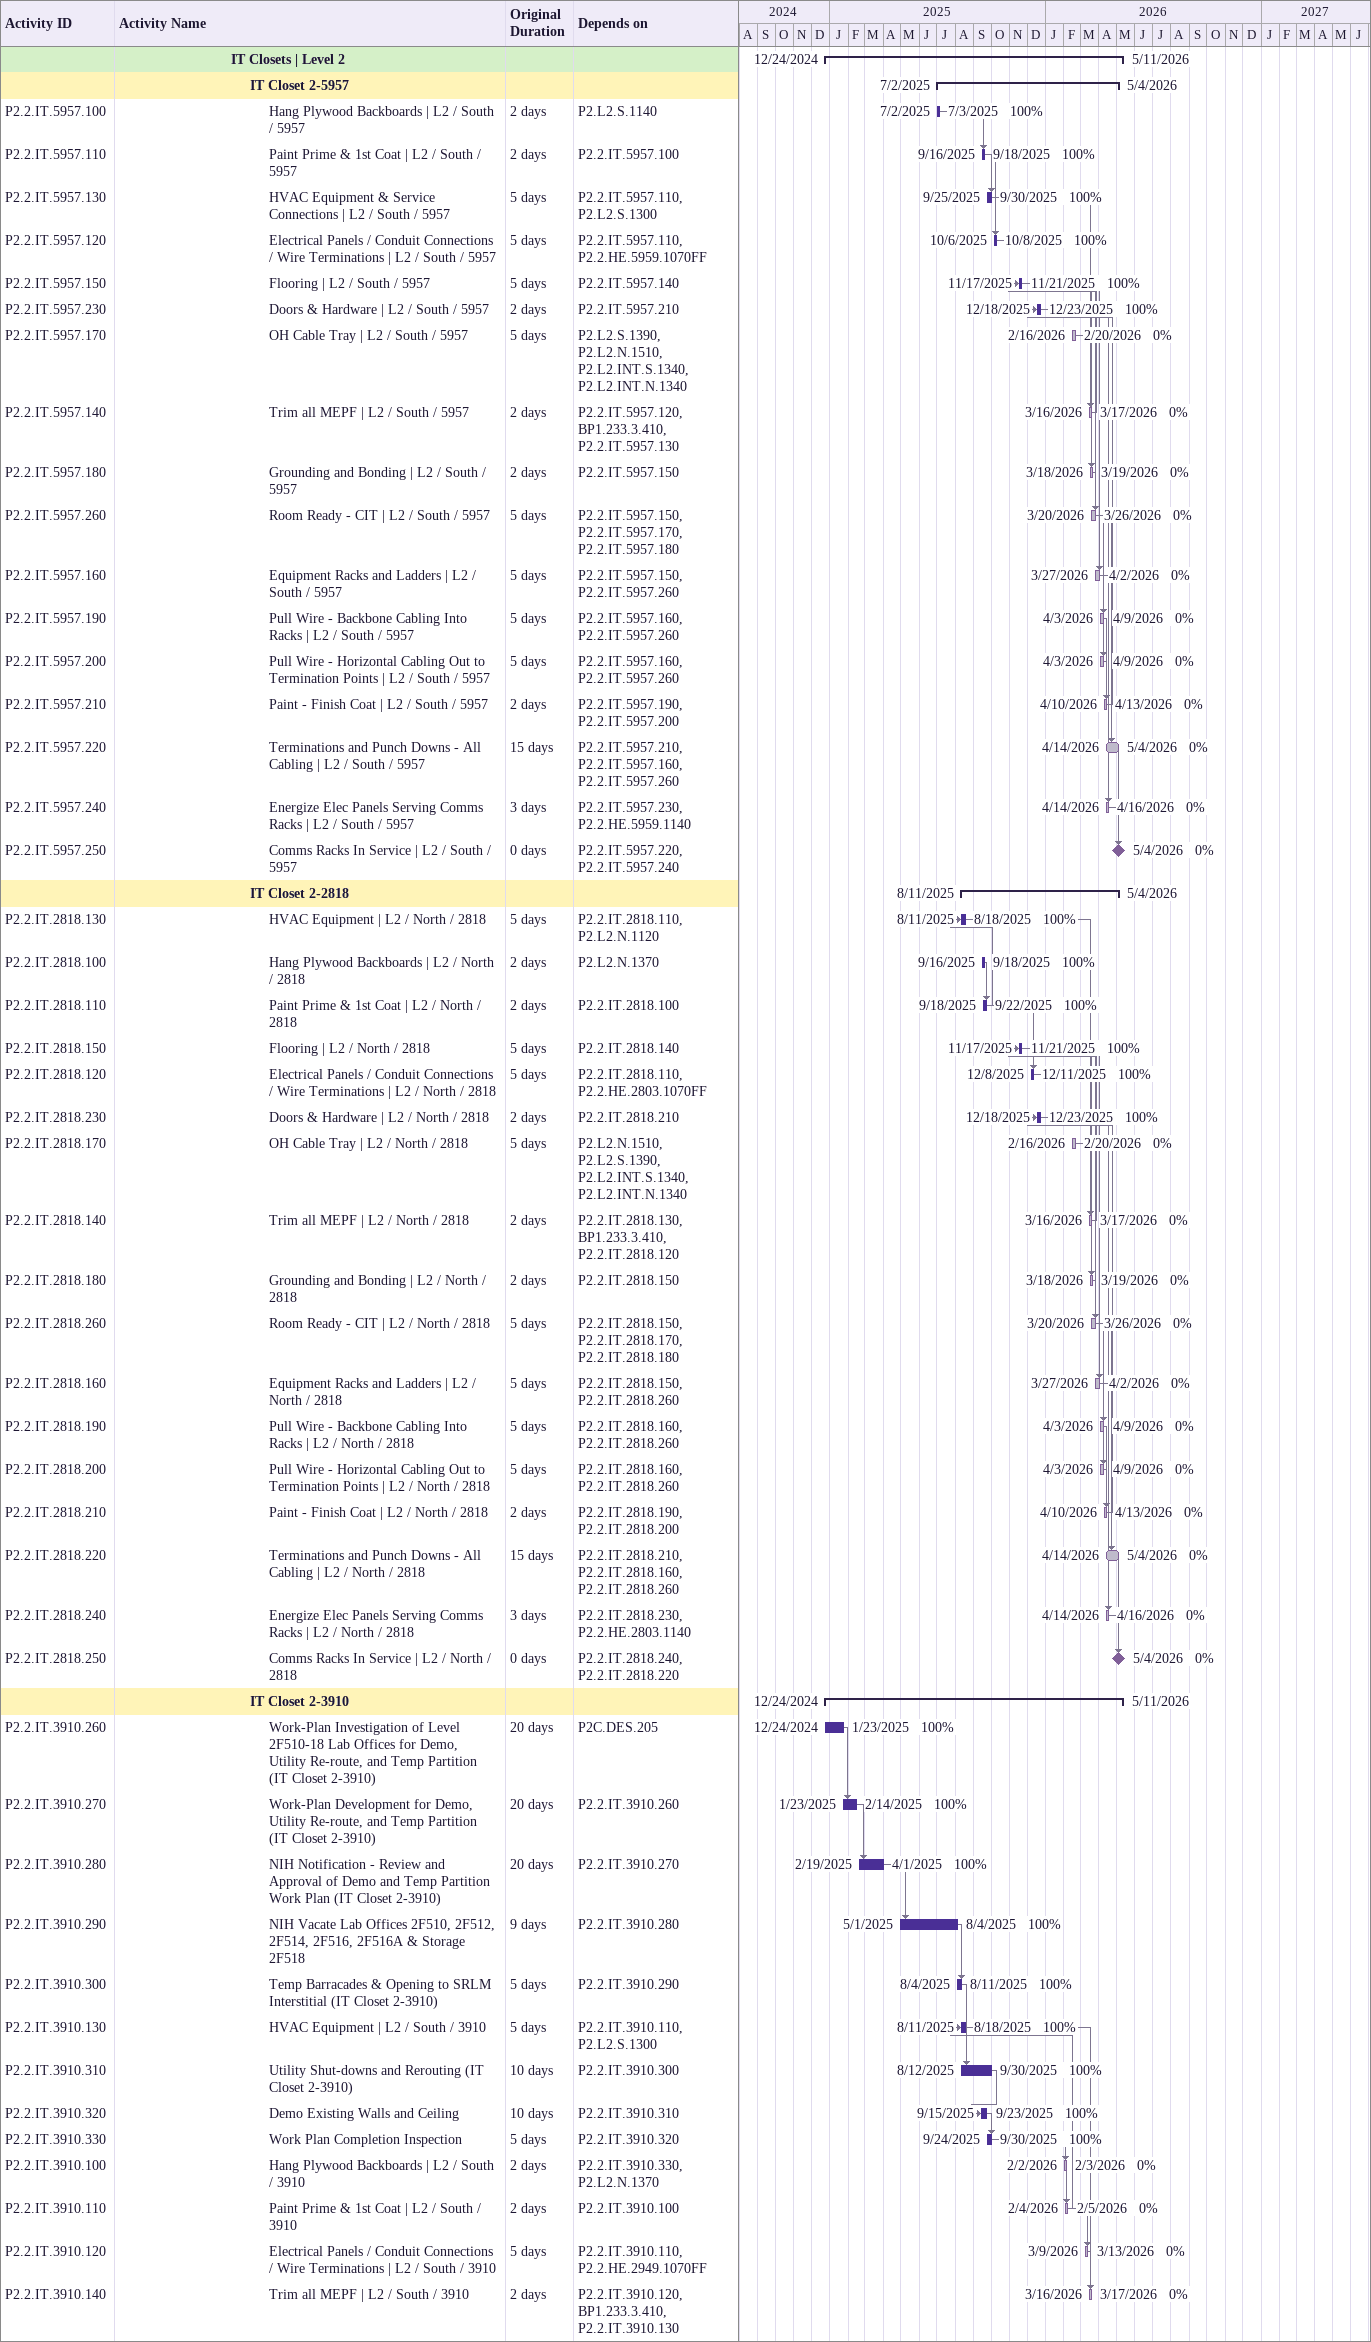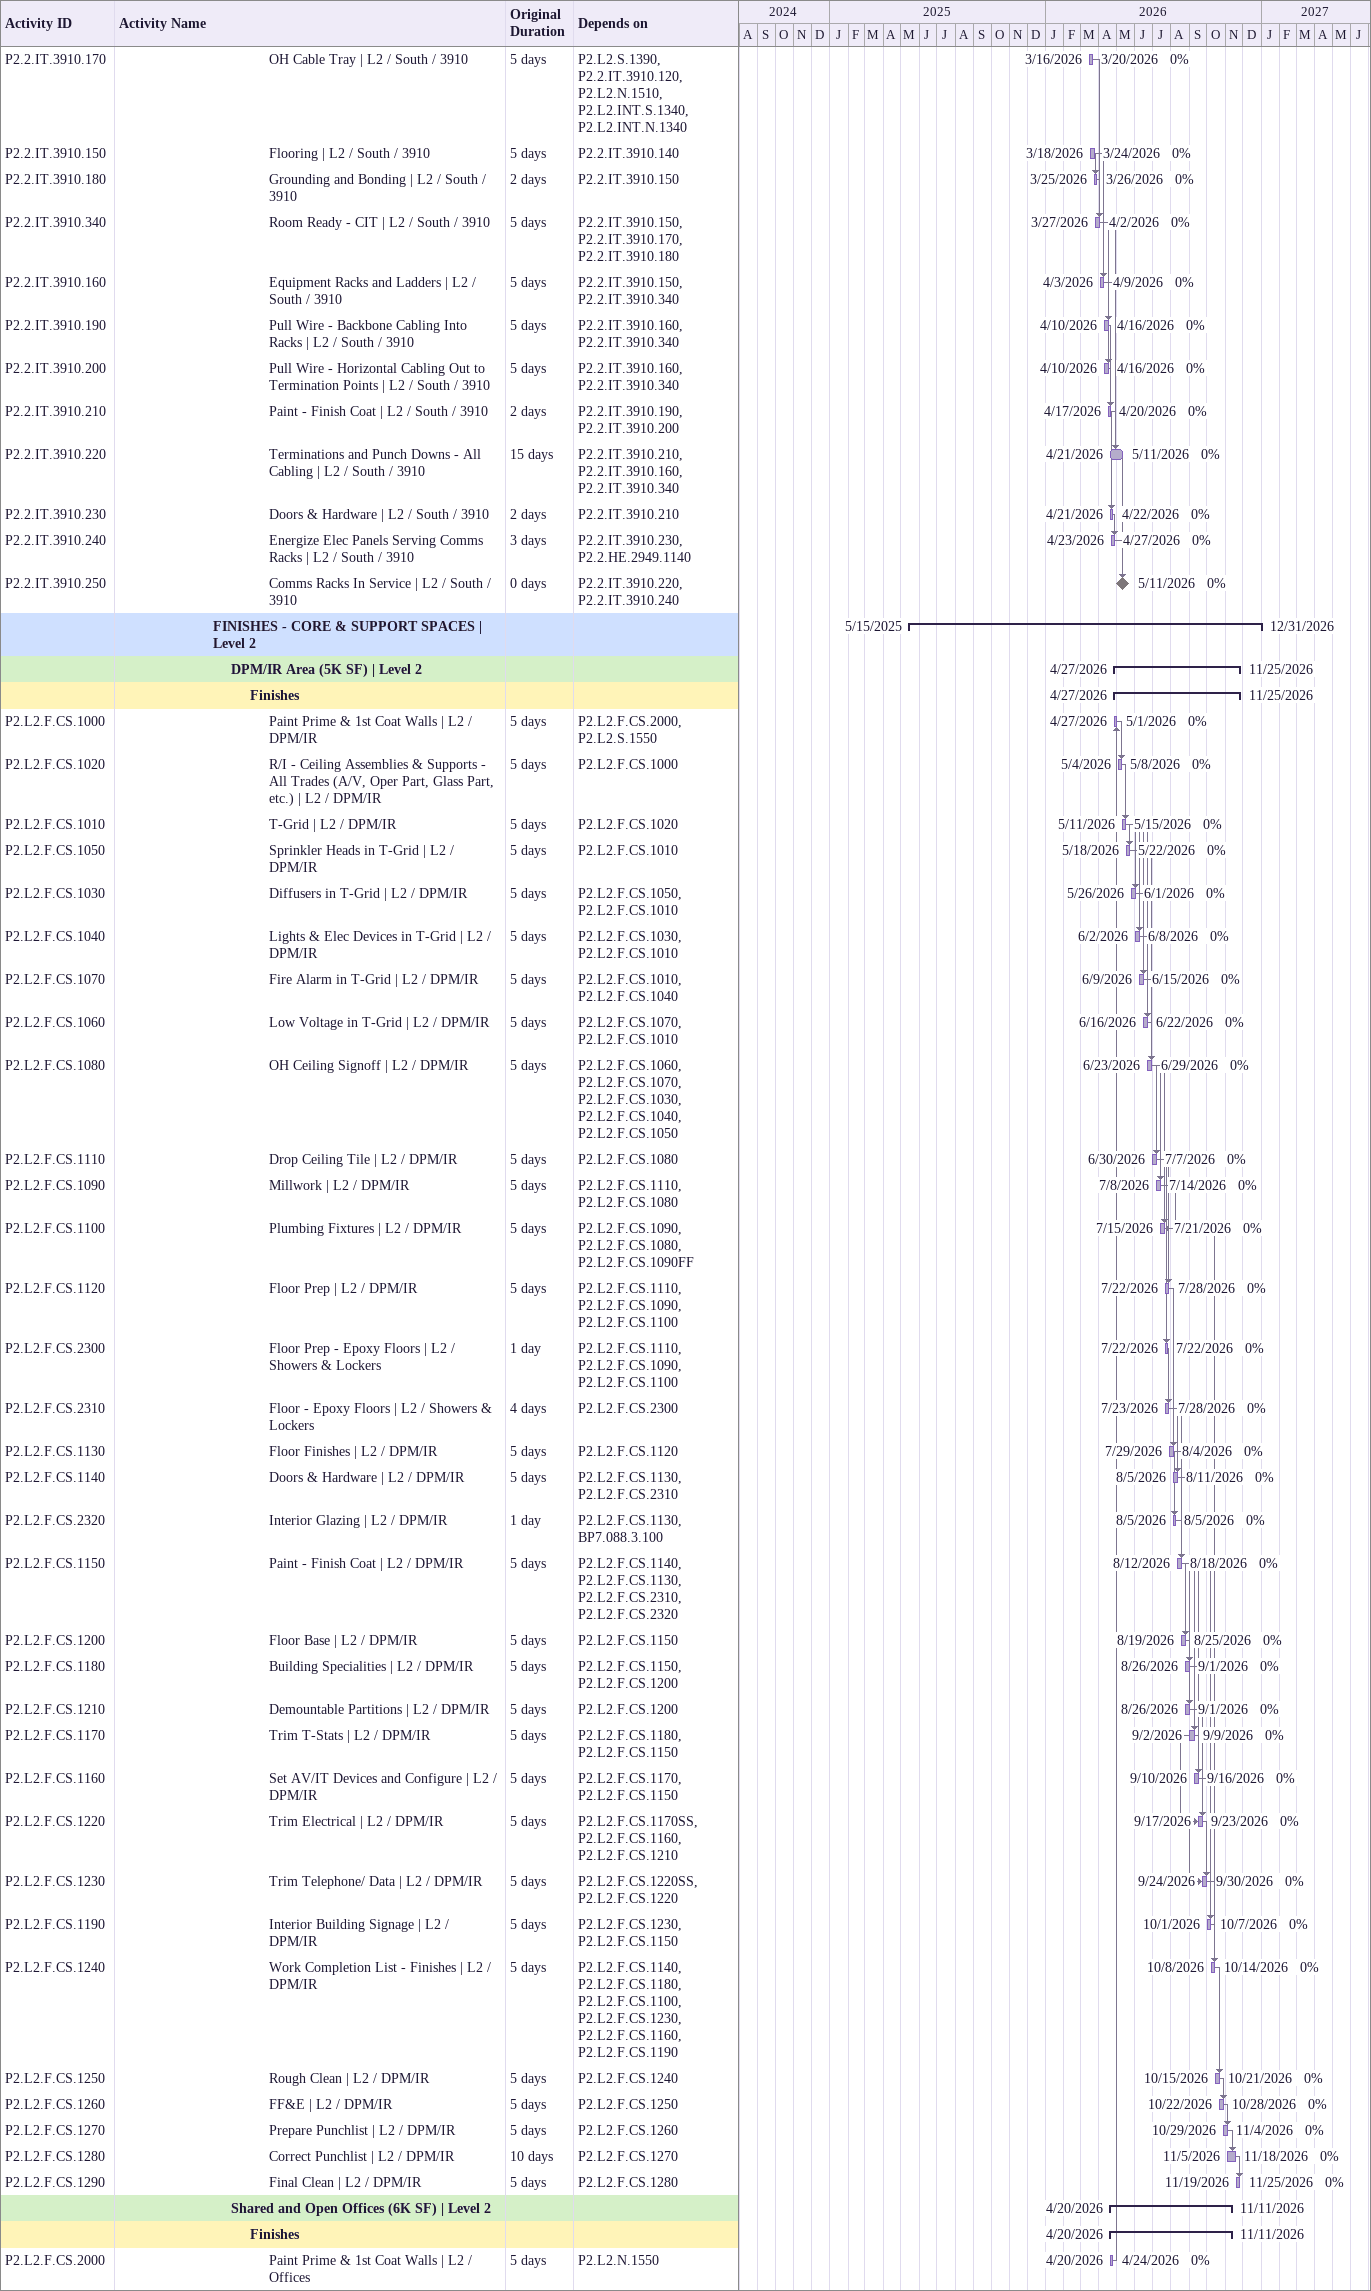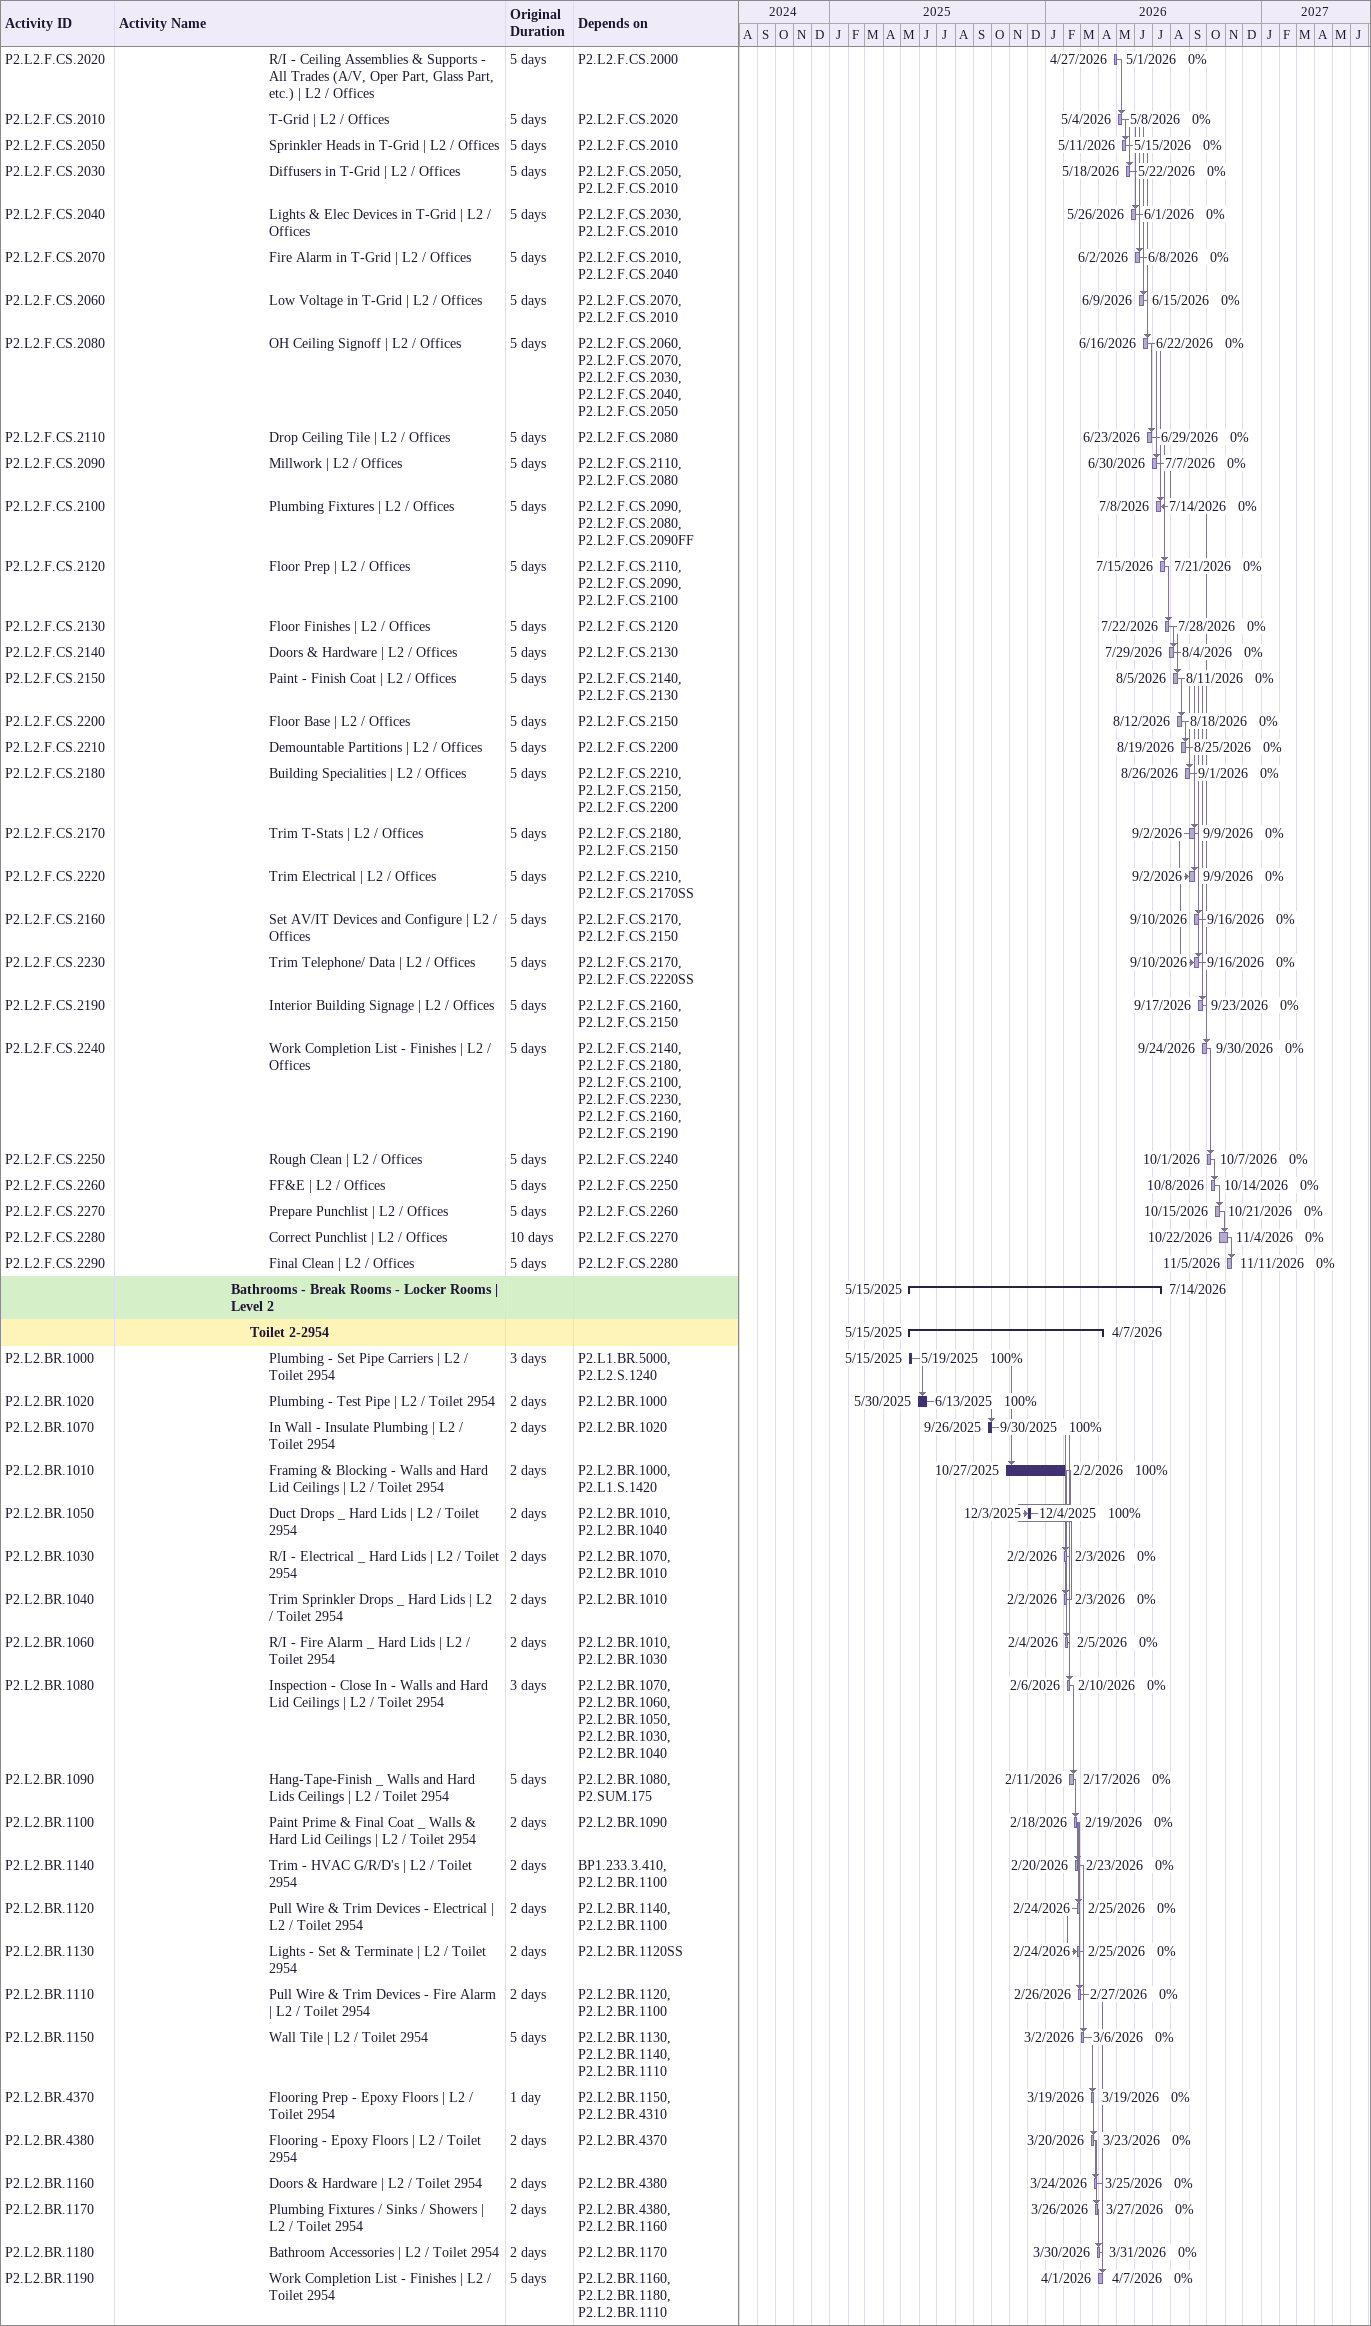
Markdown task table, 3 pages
| ID | Level | Task | Original duration | Start | Finish | Predecessors | % complete |
|---|---|---|---|---|---|---|---|
|  | 7 | **IT Closets \| Level 2** |  | 2024-12-24 | 2026-05-11 |  |  |
|  | 8 | **IT Closet 2-5957** |  | 2025-07-02 | 2026-05-04 |  |  |
| P2.2.IT.5957.100 | 9 | Hang Plywood Backboards \| L2 / South / 5957 | 2d | 2025-07-02 | 2025-07-03 | P2.L2.S.1140 | 100 |
| P2.2.IT.5957.110 | 9 | Paint Prime & 1st Coat \| L2 / South / 5957 | 2d | 2025-09-16 | 2025-09-18 | P2.2.IT.5957.100 | 100 |
| P2.2.IT.5957.130 | 9 | HVAC Equipment & Service Connections \| L2 / South / 5957 | 5d | 2025-09-25 | 2025-09-30 | P2.2.IT.5957.110, P2.L2.S.1300 | 100 |
| P2.2.IT.5957.120 | 9 | Electrical Panels / Conduit Connections / Wire Terminations \| L2 / South / 5957 | 5d | 2025-10-06 | 2025-10-08 | P2.2.IT.5957.110, P2.2.HE.5959.1070FF | 100 |
| P2.2.IT.5957.150 | 9 | Flooring \| L2 / South / 5957 | 5d | 2025-11-17 | 2025-11-21 | P2.2.IT.5957.140 | 100 |
| P2.2.IT.5957.230 | 9 | Doors & Hardware \| L2 / South / 5957 | 2d | 2025-12-18 | 2025-12-23 | P2.2.IT.5957.210 | 100 |
| P2.2.IT.5957.170 | 9 | OH Cable Tray \| L2 / South / 5957 | 5d | 2026-02-16 | 2026-02-20 | P2.L2.S.1390, P2.L2.N.1510, P2.L2.INT.S.1340, P2.L2.INT.N.1340 | 0 |
| P2.2.IT.5957.140 | 9 | Trim all MEPF \| L2 / South / 5957 | 2d | 2026-03-16 | 2026-03-17 | P2.2.IT.5957.120, BP1.233.3.410, P2.2.IT.5957.130 | 0 |
| P2.2.IT.5957.180 | 9 | Grounding and Bonding \| L2 / South / 5957 | 2d | 2026-03-18 | 2026-03-19 | P2.2.IT.5957.150 | 0 |
| P2.2.IT.5957.260 | 9 | Room Ready - CIT \| L2 / South / 5957 | 5d | 2026-03-20 | 2026-03-26 | P2.2.IT.5957.150, P2.2.IT.5957.170, P2.2.IT.5957.180 | 0 |
| P2.2.IT.5957.160 | 9 | Equipment Racks and Ladders \| L2 / South / 5957 | 5d | 2026-03-27 | 2026-04-02 | P2.2.IT.5957.150, P2.2.IT.5957.260 | 0 |
| P2.2.IT.5957.190 | 9 | Pull Wire - Backbone Cabling Into Racks \| L2 / South / 5957 | 5d | 2026-04-03 | 2026-04-09 | P2.2.IT.5957.160, P2.2.IT.5957.260 | 0 |
| P2.2.IT.5957.200 | 9 | Pull Wire - Horizontal Cabling Out to Termination Points \| L2 / South / 5957 | 5d | 2026-04-03 | 2026-04-09 | P2.2.IT.5957.160, P2.2.IT.5957.260 | 0 |
| P2.2.IT.5957.210 | 9 | Paint - Finish Coat \| L2 / South / 5957 | 2d | 2026-04-10 | 2026-04-13 | P2.2.IT.5957.190, P2.2.IT.5957.200 | 0 |
| P2.2.IT.5957.220 | 9 | Terminations and Punch Downs - All Cabling \| L2 / South / 5957 | 15d | 2026-04-14 | 2026-05-04 | P2.2.IT.5957.210, P2.2.IT.5957.160, P2.2.IT.5957.260 | 0 |
| P2.2.IT.5957.240 | 9 | Energize Elec Panels Serving Comms Racks \| L2 / South / 5957 | 3d | 2026-04-14 | 2026-04-16 | P2.2.IT.5957.230, P2.2.HE.5959.1140 | 0 |
| P2.2.IT.5957.250 | 9 | Comms Racks In Service \| L2 / South / 5957 | 0d | 2026-05-04 | 2026-05-04 | P2.2.IT.5957.220, P2.2.IT.5957.240 | 0 |
|  | 8 | **IT Closet 2-2818** |  | 2025-08-11 | 2026-05-04 |  |  |
| P2.2.IT.2818.130 | 9 | HVAC Equipment \| L2 / North / 2818 | 5d | 2025-08-11 | 2025-08-18 | P2.2.IT.2818.110, P2.L2.N.1120 | 100 |
| P2.2.IT.2818.100 | 9 | Hang Plywood Backboards \| L2 / North / 2818 | 2d | 2025-09-16 | 2025-09-18 | P2.L2.N.1370 | 100 |
| P2.2.IT.2818.110 | 9 | Paint Prime & 1st Coat \| L2 / North / 2818 | 2d | 2025-09-18 | 2025-09-22 | P2.2.IT.2818.100 | 100 |
| P2.2.IT.2818.150 | 9 | Flooring \| L2 / North / 2818 | 5d | 2025-11-17 | 2025-11-21 | P2.2.IT.2818.140 | 100 |
| P2.2.IT.2818.120 | 9 | Electrical Panels / Conduit Connections / Wire Terminations \| L2 / North / 2818 | 5d | 2025-12-08 | 2025-12-11 | P2.2.IT.2818.110, P2.2.HE.2803.1070FF | 100 |
| P2.2.IT.2818.230 | 9 | Doors & Hardware \| L2 / North / 2818 | 2d | 2025-12-18 | 2025-12-23 | P2.2.IT.2818.210 | 100 |
| P2.2.IT.2818.170 | 9 | OH Cable Tray \| L2 / North / 2818 | 5d | 2026-02-16 | 2026-02-20 | P2.L2.N.1510, P2.L2.S.1390, P2.L2.INT.S.1340, P2.L2.INT.N.1340 | 0 |
| P2.2.IT.2818.140 | 9 | Trim all MEPF \| L2 / North / 2818 | 2d | 2026-03-16 | 2026-03-17 | P2.2.IT.2818.130, BP1.233.3.410, P2.2.IT.2818.120 | 0 |
| P2.2.IT.2818.180 | 9 | Grounding and Bonding \| L2 / North / 2818 | 2d | 2026-03-18 | 2026-03-19 | P2.2.IT.2818.150 | 0 |
| P2.2.IT.2818.260 | 9 | Room Ready - CIT \| L2 / North / 2818 | 5d | 2026-03-20 | 2026-03-26 | P2.2.IT.2818.150, P2.2.IT.2818.170, P2.2.IT.2818.180 | 0 |
| P2.2.IT.2818.160 | 9 | Equipment Racks and Ladders \| L2 / North / 2818 | 5d | 2026-03-27 | 2026-04-02 | P2.2.IT.2818.150, P2.2.IT.2818.260 | 0 |
| P2.2.IT.2818.190 | 9 | Pull Wire - Backbone Cabling Into Racks \| L2 / North / 2818 | 5d | 2026-04-03 | 2026-04-09 | P2.2.IT.2818.160, P2.2.IT.2818.260 | 0 |
| P2.2.IT.2818.200 | 9 | Pull Wire - Horizontal Cabling Out to Termination Points \| L2 / North / 2818 | 5d | 2026-04-03 | 2026-04-09 | P2.2.IT.2818.160, P2.2.IT.2818.260 | 0 |
| P2.2.IT.2818.210 | 9 | Paint - Finish Coat \| L2 / North / 2818 | 2d | 2026-04-10 | 2026-04-13 | P2.2.IT.2818.190, P2.2.IT.2818.200 | 0 |
| P2.2.IT.2818.220 | 9 | Terminations and Punch Downs - All Cabling \| L2 / North / 2818 | 15d | 2026-04-14 | 2026-05-04 | P2.2.IT.2818.210, P2.2.IT.2818.160, P2.2.IT.2818.260 | 0 |
| P2.2.IT.2818.240 | 9 | Energize Elec Panels Serving Comms Racks \| L2 / North / 2818 | 3d | 2026-04-14 | 2026-04-16 | P2.2.IT.2818.230, P2.2.HE.2803.1140 | 0 |
| P2.2.IT.2818.250 | 9 | Comms Racks In Service \| L2 / North / 2818 | 0d | 2026-05-04 | 2026-05-04 | P2.2.IT.2818.240, P2.2.IT.2818.220 | 0 |
|  | 8 | **IT Closet 2-3910** |  | 2024-12-24 | 2026-05-11 |  |  |
| P2.2.IT.3910.260 | 9 | Work-Plan Investigation of Level 2F510-18 Lab Offices for Demo, Utility Re-route, and Temp Partition (IT Closet 2-3910) | 20d | 2024-12-24 | 2025-01-23 | P2C.DES.205 | 100 |
| P2.2.IT.3910.270 | 9 | Work-Plan Development for Demo, Utility Re-route, and Temp Partition (IT Closet 2-3910) | 20d | 2025-01-23 | 2025-02-14 | P2.2.IT.3910.260 | 100 |
| P2.2.IT.3910.280 | 9 | NIH Notification - Review and Approval of Demo and Temp Partition Work Plan (IT Closet 2-3910) | 20d | 2025-02-19 | 2025-04-01 | P2.2.IT.3910.270 | 100 |
| P2.2.IT.3910.290 | 9 | NIH Vacate Lab Offices 2F510, 2F512, 2F514, 2F516, 2F516A & Storage 2F518 | 9d | 2025-05-01 | 2025-08-04 | P2.2.IT.3910.280 | 100 |
| P2.2.IT.3910.300 | 9 | Temp Barracades & Opening to SRLM Interstitial (IT Closet 2-3910) | 5d | 2025-08-04 | 2025-08-11 | P2.2.IT.3910.290 | 100 |
| P2.2.IT.3910.130 | 9 | HVAC Equipment \| L2 / South / 3910 | 5d | 2025-08-11 | 2025-08-18 | P2.2.IT.3910.110, P2.L2.S.1300 | 100 |
| P2.2.IT.3910.310 | 9 | Utility Shut-downs and Rerouting (IT Closet 2-3910) | 10d | 2025-08-12 | 2025-09-30 | P2.2.IT.3910.300 | 100 |
| P2.2.IT.3910.320 | 9 | Demo Existing Walls and Ceiling | 10d | 2025-09-15 | 2025-09-23 | P2.2.IT.3910.310 | 100 |
| P2.2.IT.3910.330 | 9 | Work Plan Completion Inspection | 5d | 2025-09-24 | 2025-09-30 | P2.2.IT.3910.320 | 100 |
| P2.2.IT.3910.100 | 9 | Hang Plywood Backboards \| L2 / South / 3910 | 2d | 2026-02-02 | 2026-02-03 | P2.2.IT.3910.330, P2.L2.N.1370 | 0 |
| P2.2.IT.3910.110 | 9 | Paint Prime & 1st Coat \| L2 / South / 3910 | 2d | 2026-02-04 | 2026-02-05 | P2.2.IT.3910.100 | 0 |
| P2.2.IT.3910.120 | 9 | Electrical Panels / Conduit Connections / Wire Terminations \| L2 / South / 3910 | 5d | 2026-03-09 | 2026-03-13 | P2.2.IT.3910.110, P2.2.HE.2949.1070FF | 0 |
| P2.2.IT.3910.140 | 9 | Trim all MEPF \| L2 / South / 3910 | 2d | 2026-03-16 | 2026-03-17 | P2.2.IT.3910.120, BP1.233.3.410, P2.2.IT.3910.130 | 0 |
| P2.2.IT.3910.170 | 9 | OH Cable Tray \| L2 / South / 3910 | 5d | 2026-03-16 | 2026-03-20 | P2.L2.S.1390, P2.2.IT.3910.120, P2.L2.N.1510, P2.L2.INT.S.1340, P2.L2.INT.N.1340 | 0 |
| P2.2.IT.3910.150 | 9 | Flooring \| L2 / South / 3910 | 5d | 2026-03-18 | 2026-03-24 | P2.2.IT.3910.140 | 0 |
| P2.2.IT.3910.180 | 9 | Grounding and Bonding \| L2 / South / 3910 | 2d | 2026-03-25 | 2026-03-26 | P2.2.IT.3910.150 | 0 |
| P2.2.IT.3910.340 | 9 | Room Ready - CIT \| L2 / South / 3910 | 5d | 2026-03-27 | 2026-04-02 | P2.2.IT.3910.150, P2.2.IT.3910.170, P2.2.IT.3910.180 | 0 |
| P2.2.IT.3910.160 | 9 | Equipment Racks and Ladders \| L2 / South / 3910 | 5d | 2026-04-03 | 2026-04-09 | P2.2.IT.3910.150, P2.2.IT.3910.340 | 0 |
| P2.2.IT.3910.190 | 9 | Pull Wire - Backbone Cabling Into Racks \| L2 / South / 3910 | 5d | 2026-04-10 | 2026-04-16 | P2.2.IT.3910.160, P2.2.IT.3910.340 | 0 |
| P2.2.IT.3910.200 | 9 | Pull Wire - Horizontal Cabling Out to Termination Points \| L2 / South / 3910 | 5d | 2026-04-10 | 2026-04-16 | P2.2.IT.3910.160, P2.2.IT.3910.340 | 0 |
| P2.2.IT.3910.210 | 9 | Paint - Finish Coat \| L2 / South / 3910 | 2d | 2026-04-17 | 2026-04-20 | P2.2.IT.3910.190, P2.2.IT.3910.200 | 0 |
| P2.2.IT.3910.220 | 9 | Terminations and Punch Downs - All Cabling \| L2 / South / 3910 | 15d | 2026-04-21 | 2026-05-11 | P2.2.IT.3910.210, P2.2.IT.3910.160, P2.2.IT.3910.340 | 0 |
| P2.2.IT.3910.230 | 9 | Doors & Hardware \| L2 / South / 3910 | 2d | 2026-04-21 | 2026-04-22 | P2.2.IT.3910.210 | 0 |
| P2.2.IT.3910.240 | 9 | Energize Elec Panels Serving Comms Racks \| L2 / South / 3910 | 3d | 2026-04-23 | 2026-04-27 | P2.2.IT.3910.230, P2.2.HE.2949.1140 | 0 |
| P2.2.IT.3910.250 | 9 | Comms Racks In Service \| L2 / South / 3910 | 0d | 2026-05-11 | 2026-05-11 | P2.2.IT.3910.220, P2.2.IT.3910.240 | 0 |
|  | 6 | **FINISHES - CORE & SUPPORT SPACES \| Level 2** |  | 2025-05-15 | 2026-12-31 |  |  |
|  | 7 | **DPM/IR Area (5K SF) \| Level 2** |  | 2026-04-27 | 2026-11-25 |  |  |
|  | 8 | **Finishes** |  | 2026-04-27 | 2026-11-25 |  |  |
| P2.L2.F.CS.1000 | 9 | Paint Prime & 1st Coat Walls \| L2 / DPM/IR | 5d | 2026-04-27 | 2026-05-01 | P2.L2.F.CS.2000, P2.L2.S.1550 | 0 |
| P2.L2.F.CS.1020 | 9 | R/I - Ceiling Assemblies & Supports - All Trades (A/V, Oper Part, Glass Part, etc.) \| L2 / DPM/IR | 5d | 2026-05-04 | 2026-05-08 | P2.L2.F.CS.1000 | 0 |
| P2.L2.F.CS.1010 | 9 | T-Grid \| L2 / DPM/IR | 5d | 2026-05-11 | 2026-05-15 | P2.L2.F.CS.1020 | 0 |
| P2.L2.F.CS.1050 | 9 | Sprinkler Heads in T-Grid \| L2 / DPM/IR | 5d | 2026-05-18 | 2026-05-22 | P2.L2.F.CS.1010 | 0 |
| P2.L2.F.CS.1030 | 9 | Diffusers in T-Grid \| L2 / DPM/IR | 5d | 2026-05-26 | 2026-06-01 | P2.L2.F.CS.1050, P2.L2.F.CS.1010 | 0 |
| P2.L2.F.CS.1040 | 9 | Lights & Elec Devices in T-Grid \| L2 / DPM/IR | 5d | 2026-06-02 | 2026-06-08 | P2.L2.F.CS.1030, P2.L2.F.CS.1010 | 0 |
| P2.L2.F.CS.1070 | 9 | Fire Alarm in T-Grid \| L2 / DPM/IR | 5d | 2026-06-09 | 2026-06-15 | P2.L2.F.CS.1010, P2.L2.F.CS.1040 | 0 |
| P2.L2.F.CS.1060 | 9 | Low Voltage in T-Grid \| L2 / DPM/IR | 5d | 2026-06-16 | 2026-06-22 | P2.L2.F.CS.1070, P2.L2.F.CS.1010 | 0 |
| P2.L2.F.CS.1080 | 9 | OH Ceiling Signoff \| L2 / DPM/IR | 5d | 2026-06-23 | 2026-06-29 | P2.L2.F.CS.1060, P2.L2.F.CS.1070, P2.L2.F.CS.1030, P2.L2.F.CS.1040, P2.L2.F.CS.1050 | 0 |
| P2.L2.F.CS.1110 | 9 | Drop Ceiling Tile \| L2 / DPM/IR | 5d | 2026-06-30 | 2026-07-07 | P2.L2.F.CS.1080 | 0 |
| P2.L2.F.CS.1090 | 9 | Millwork \| L2 / DPM/IR | 5d | 2026-07-08 | 2026-07-14 | P2.L2.F.CS.1110, P2.L2.F.CS.1080 | 0 |
| P2.L2.F.CS.1100 | 9 | Plumbing Fixtures \| L2 / DPM/IR | 5d | 2026-07-15 | 2026-07-21 | P2.L2.F.CS.1090, P2.L2.F.CS.1080, P2.L2.F.CS.1090FF | 0 |
| P2.L2.F.CS.1120 | 9 | Floor Prep \| L2 / DPM/IR | 5d | 2026-07-22 | 2026-07-28 | P2.L2.F.CS.1110, P2.L2.F.CS.1090, P2.L2.F.CS.1100 | 0 |
| P2.L2.F.CS.2300 | 9 | Floor Prep - Epoxy Floors \| L2 / Showers & Lockers | 1d | 2026-07-22 | 2026-07-22 | P2.L2.F.CS.1110, P2.L2.F.CS.1090, P2.L2.F.CS.1100 | 0 |
| P2.L2.F.CS.2310 | 9 | Floor - Epoxy Floors \| L2 / Showers & Lockers | 4d | 2026-07-23 | 2026-07-28 | P2.L2.F.CS.2300 | 0 |
| P2.L2.F.CS.1130 | 9 | Floor Finishes \| L2 / DPM/IR | 5d | 2026-07-29 | 2026-08-04 | P2.L2.F.CS.1120 | 0 |
| P2.L2.F.CS.1140 | 9 | Doors & Hardware \| L2 / DPM/IR | 5d | 2026-08-05 | 2026-08-11 | P2.L2.F.CS.1130, P2.L2.F.CS.2310 | 0 |
| P2.L2.F.CS.2320 | 9 | Interior Glazing \| L2 / DPM/IR | 1d | 2026-08-05 | 2026-08-05 | P2.L2.F.CS.1130, BP7.088.3.100 | 0 |
| P2.L2.F.CS.1150 | 9 | Paint - Finish Coat \| L2 / DPM/IR | 5d | 2026-08-12 | 2026-08-18 | P2.L2.F.CS.1140, P2.L2.F.CS.1130, P2.L2.F.CS.2310, P2.L2.F.CS.2320 | 0 |
| P2.L2.F.CS.1200 | 9 | Floor Base \| L2 / DPM/IR | 5d | 2026-08-19 | 2026-08-25 | P2.L2.F.CS.1150 | 0 |
| P2.L2.F.CS.1180 | 9 | Building Specialities \| L2 / DPM/IR | 5d | 2026-08-26 | 2026-09-01 | P2.L2.F.CS.1150, P2.L2.F.CS.1200 | 0 |
| P2.L2.F.CS.1210 | 9 | Demountable Partitions \| L2 / DPM/IR | 5d | 2026-08-26 | 2026-09-01 | P2.L2.F.CS.1200 | 0 |
| P2.L2.F.CS.1170 | 9 | Trim T-Stats \| L2 / DPM/IR | 5d | 2026-09-02 | 2026-09-09 | P2.L2.F.CS.1180, P2.L2.F.CS.1150 | 0 |
| P2.L2.F.CS.1160 | 9 | Set AV/IT Devices and Configure \| L2 / DPM/IR | 5d | 2026-09-10 | 2026-09-16 | P2.L2.F.CS.1170, P2.L2.F.CS.1150 | 0 |
| P2.L2.F.CS.1220 | 9 | Trim Electrical \| L2 / DPM/IR | 5d | 2026-09-17 | 2026-09-23 | P2.L2.F.CS.1170SS, P2.L2.F.CS.1160, P2.L2.F.CS.1210 | 0 |
| P2.L2.F.CS.1230 | 9 | Trim Telephone/ Data \| L2 / DPM/IR | 5d | 2026-09-24 | 2026-09-30 | P2.L2.F.CS.1220SS, P2.L2.F.CS.1220 | 0 |
| P2.L2.F.CS.1190 | 9 | Interior Building Signage \| L2 / DPM/IR | 5d | 2026-10-01 | 2026-10-07 | P2.L2.F.CS.1230, P2.L2.F.CS.1150 | 0 |
| P2.L2.F.CS.1240 | 9 | Work Completion List - Finishes \| L2 / DPM/IR | 5d | 2026-10-08 | 2026-10-14 | P2.L2.F.CS.1140, P2.L2.F.CS.1180, P2.L2.F.CS.1100, P2.L2.F.CS.1230, P2.L2.F.CS.1160, P2.L2.F.CS.1190 | 0 |
| P2.L2.F.CS.1250 | 9 | Rough Clean \| L2 / DPM/IR | 5d | 2026-10-15 | 2026-10-21 | P2.L2.F.CS.1240 | 0 |
| P2.L2.F.CS.1260 | 9 | FF&E \| L2 / DPM/IR | 5d | 2026-10-22 | 2026-10-28 | P2.L2.F.CS.1250 | 0 |
| P2.L2.F.CS.1270 | 9 | Prepare Punchlist \| L2 / DPM/IR | 5d | 2026-10-29 | 2026-11-04 | P2.L2.F.CS.1260 | 0 |
| P2.L2.F.CS.1280 | 9 | Correct Punchlist \| L2 / DPM/IR | 10d | 2026-11-05 | 2026-11-18 | P2.L2.F.CS.1270 | 0 |
| P2.L2.F.CS.1290 | 9 | Final Clean \| L2 / DPM/IR | 5d | 2026-11-19 | 2026-11-25 | P2.L2.F.CS.1280 | 0 |
|  | 7 | **Shared and Open Offices (6K SF) \| Level 2** |  | 2026-04-20 | 2026-11-11 |  |  |
|  | 8 | **Finishes** |  | 2026-04-20 | 2026-11-11 |  |  |
| P2.L2.F.CS.2000 | 9 | Paint Prime & 1st Coat Walls \| L2 / Offices | 5d | 2026-04-20 | 2026-04-24 | P2.L2.N.1550 | 0 |
| P2.L2.F.CS.2020 | 9 | R/I - Ceiling Assemblies & Supports - All Trades (A/V, Oper Part, Glass Part, etc.) \| L2 / Offices | 5d | 2026-04-27 | 2026-05-01 | P2.L2.F.CS.2000 | 0 |
| P2.L2.F.CS.2010 | 9 | T-Grid \| L2 / Offices | 5d | 2026-05-04 | 2026-05-08 | P2.L2.F.CS.2020 | 0 |
| P2.L2.F.CS.2050 | 9 | Sprinkler Heads in T-Grid \| L2 / Offices | 5d | 2026-05-11 | 2026-05-15 | P2.L2.F.CS.2010 | 0 |
| P2.L2.F.CS.2030 | 9 | Diffusers in T-Grid \| L2 / Offices | 5d | 2026-05-18 | 2026-05-22 | P2.L2.F.CS.2050, P2.L2.F.CS.2010 | 0 |
| P2.L2.F.CS.2040 | 9 | Lights & Elec Devices in T-Grid \| L2 / Offices | 5d | 2026-05-26 | 2026-06-01 | P2.L2.F.CS.2030, P2.L2.F.CS.2010 | 0 |
| P2.L2.F.CS.2070 | 9 | Fire Alarm in T-Grid \| L2 / Offices | 5d | 2026-06-02 | 2026-06-08 | P2.L2.F.CS.2010, P2.L2.F.CS.2040 | 0 |
| P2.L2.F.CS.2060 | 9 | Low Voltage in T-Grid \| L2 / Offices | 5d | 2026-06-09 | 2026-06-15 | P2.L2.F.CS.2070, P2.L2.F.CS.2010 | 0 |
| P2.L2.F.CS.2080 | 9 | OH Ceiling Signoff \| L2 / Offices | 5d | 2026-06-16 | 2026-06-22 | P2.L2.F.CS.2060, P2.L2.F.CS.2070, P2.L2.F.CS.2030, P2.L2.F.CS.2040, P2.L2.F.CS.2050 | 0 |
| P2.L2.F.CS.2110 | 9 | Drop Ceiling Tile \| L2 / Offices | 5d | 2026-06-23 | 2026-06-29 | P2.L2.F.CS.2080 | 0 |
| P2.L2.F.CS.2090 | 9 | Millwork \| L2 / Offices | 5d | 2026-06-30 | 2026-07-07 | P2.L2.F.CS.2110, P2.L2.F.CS.2080 | 0 |
| P2.L2.F.CS.2100 | 9 | Plumbing Fixtures \| L2 / Offices | 5d | 2026-07-08 | 2026-07-14 | P2.L2.F.CS.2090, P2.L2.F.CS.2080, P2.L2.F.CS.2090FF | 0 |
| P2.L2.F.CS.2120 | 9 | Floor Prep \| L2 / Offices | 5d | 2026-07-15 | 2026-07-21 | P2.L2.F.CS.2110, P2.L2.F.CS.2090, P2.L2.F.CS.2100 | 0 |
| P2.L2.F.CS.2130 | 9 | Floor Finishes \| L2 / Offices | 5d | 2026-07-22 | 2026-07-28 | P2.L2.F.CS.2120 | 0 |
| P2.L2.F.CS.2140 | 9 | Doors & Hardware \| L2 / Offices | 5d | 2026-07-29 | 2026-08-04 | P2.L2.F.CS.2130 | 0 |
| P2.L2.F.CS.2150 | 9 | Paint - Finish Coat \| L2 / Offices | 5d | 2026-08-05 | 2026-08-11 | P2.L2.F.CS.2140, P2.L2.F.CS.2130 | 0 |
| P2.L2.F.CS.2200 | 9 | Floor Base \| L2 / Offices | 5d | 2026-08-12 | 2026-08-18 | P2.L2.F.CS.2150 | 0 |
| P2.L2.F.CS.2210 | 9 | Demountable Partitions \| L2 / Offices | 5d | 2026-08-19 | 2026-08-25 | P2.L2.F.CS.2200 | 0 |
| P2.L2.F.CS.2180 | 9 | Building Specialities \| L2 / Offices | 5d | 2026-08-26 | 2026-09-01 | P2.L2.F.CS.2210, P2.L2.F.CS.2150, P2.L2.F.CS.2200 | 0 |
| P2.L2.F.CS.2170 | 9 | Trim T-Stats \| L2 / Offices | 5d | 2026-09-02 | 2026-09-09 | P2.L2.F.CS.2180, P2.L2.F.CS.2150 | 0 |
| P2.L2.F.CS.2220 | 9 | Trim Electrical \| L2 / Offices | 5d | 2026-09-02 | 2026-09-09 | P2.L2.F.CS.2210, P2.L2.F.CS.2170SS | 0 |
| P2.L2.F.CS.2160 | 9 | Set AV/IT Devices and Configure \| L2 / Offices | 5d | 2026-09-10 | 2026-09-16 | P2.L2.F.CS.2170, P2.L2.F.CS.2150 | 0 |
| P2.L2.F.CS.2230 | 9 | Trim Telephone/ Data \| L2 / Offices | 5d | 2026-09-10 | 2026-09-16 | P2.L2.F.CS.2170, P2.L2.F.CS.2220SS | 0 |
| P2.L2.F.CS.2190 | 9 | Interior Building Signage \| L2 / Offices | 5d | 2026-09-17 | 2026-09-23 | P2.L2.F.CS.2160, P2.L2.F.CS.2150 | 0 |
| P2.L2.F.CS.2240 | 9 | Work Completion List - Finishes \| L2 / Offices | 5d | 2026-09-24 | 2026-09-30 | P2.L2.F.CS.2140, P2.L2.F.CS.2180, P2.L2.F.CS.2100, P2.L2.F.CS.2230, P2.L2.F.CS.2160, P2.L2.F.CS.2190 | 0 |
| P2.L2.F.CS.2250 | 9 | Rough Clean \| L2 / Offices | 5d | 2026-10-01 | 2026-10-07 | P2.L2.F.CS.2240 | 0 |
| P2.L2.F.CS.2260 | 9 | FF&E \| L2 / Offices | 5d | 2026-10-08 | 2026-10-14 | P2.L2.F.CS.2250 | 0 |
| P2.L2.F.CS.2270 | 9 | Prepare Punchlist \| L2 / Offices | 5d | 2026-10-15 | 2026-10-21 | P2.L2.F.CS.2260 | 0 |
| P2.L2.F.CS.2280 | 9 | Correct Punchlist \| L2 / Offices | 10d | 2026-10-22 | 2026-11-04 | P2.L2.F.CS.2270 | 0 |
| P2.L2.F.CS.2290 | 9 | Final Clean \| L2 / Offices | 5d | 2026-11-05 | 2026-11-11 | P2.L2.F.CS.2280 | 0 |
|  | 7 | **Bathrooms - Break Rooms - Locker Rooms \| Level 2** |  | 2025-05-15 | 2026-07-14 |  |  |
|  | 8 | **Toilet 2-2954** |  | 2025-05-15 | 2026-04-07 |  |  |
| P2.L2.BR.1000 | 9 | Plumbing - Set Pipe Carriers \| L2 / Toilet 2954 | 3d | 2025-05-15 | 2025-05-19 | P2.L1.BR.5000, P2.L2.S.1240 | 100 |
| P2.L2.BR.1020 | 9 | Plumbing - Test Pipe \| L2 / Toilet 2954 | 2d | 2025-05-30 | 2025-06-13 | P2.L2.BR.1000 | 100 |
| P2.L2.BR.1070 | 9 | In Wall - Insulate Plumbing \| L2 / Toilet 2954 | 2d | 2025-09-26 | 2025-09-30 | P2.L2.BR.1020 | 100 |
| P2.L2.BR.1010 | 9 | Framing & Blocking - Walls and Hard Lid Ceilings \| L2 / Toilet 2954 | 2d | 2025-10-27 | 2026-02-02 | P2.L2.BR.1000, P2.L1.S.1420 | 100 |
| P2.L2.BR.1050 | 9 | Duct Drops _ Hard Lids \| L2 / Toilet 2954 | 2d | 2025-12-03 | 2025-12-04 | P2.L2.BR.1010, P2.L2.BR.1040 | 100 |
| P2.L2.BR.1030 | 9 | R/I - Electrical _ Hard Lids \| L2 / Toilet 2954 | 2d | 2026-02-02 | 2026-02-03 | P2.L2.BR.1070, P2.L2.BR.1010 | 0 |
| P2.L2.BR.1040 | 9 | Trim Sprinkler Drops _ Hard Lids \| L2 / Toilet 2954 | 2d | 2026-02-02 | 2026-02-03 | P2.L2.BR.1010 | 0 |
| P2.L2.BR.1060 | 9 | R/I - Fire Alarm _ Hard Lids \| L2 / Toilet 2954 | 2d | 2026-02-04 | 2026-02-05 | P2.L2.BR.1010, P2.L2.BR.1030 | 0 |
| P2.L2.BR.1080 | 9 | Inspection - Close In - Walls and Hard Lid Ceilings \| L2 / Toilet 2954 | 3d | 2026-02-06 | 2026-02-10 | P2.L2.BR.1070, P2.L2.BR.1060, P2.L2.BR.1050, P2.L2.BR.1030, P2.L2.BR.1040 | 0 |
| P2.L2.BR.1090 | 9 | Hang-Tape-Finish _ Walls and Hard Lids Ceilings \| L2 / Toilet 2954 | 5d | 2026-02-11 | 2026-02-17 | P2.L2.BR.1080, P2.SUM.175 | 0 |
| P2.L2.BR.1100 | 9 | Paint Prime & Final Coat _ Walls & Hard Lid Ceilings \| L2 / Toilet 2954 | 2d | 2026-02-18 | 2026-02-19 | P2.L2.BR.1090 | 0 |
| P2.L2.BR.1140 | 9 | Trim - HVAC G/R/D's \| L2 / Toilet 2954 | 2d | 2026-02-20 | 2026-02-23 | BP1.233.3.410, P2.L2.BR.1100 | 0 |
| P2.L2.BR.1120 | 9 | Pull Wire & Trim Devices - Electrical \| L2 / Toilet 2954 | 2d | 2026-02-24 | 2026-02-25 | P2.L2.BR.1140, P2.L2.BR.1100 | 0 |
| P2.L2.BR.1130 | 9 | Lights - Set & Terminate \| L2 / Toilet 2954 | 2d | 2026-02-24 | 2026-02-25 | P2.L2.BR.1120SS | 0 |
| P2.L2.BR.1110 | 9 | Pull Wire & Trim Devices - Fire Alarm \| L2 / Toilet 2954 | 2d | 2026-02-26 | 2026-02-27 | P2.L2.BR.1120, P2.L2.BR.1100 | 0 |
| P2.L2.BR.1150 | 9 | Wall Tile \| L2 / Toilet 2954 | 5d | 2026-03-02 | 2026-03-06 | P2.L2.BR.1130, P2.L2.BR.1140, P2.L2.BR.1110 | 0 |
| P2.L2.BR.4370 | 9 | Flooring Prep - Epoxy Floors \| L2 / Toilet 2954 | 1d | 2026-03-19 | 2026-03-19 | P2.L2.BR.1150, P2.L2.BR.4310 | 0 |
| P2.L2.BR.4380 | 9 | Flooring - Epoxy Floors \| L2 / Toilet 2954 | 2d | 2026-03-20 | 2026-03-23 | P2.L2.BR.4370 | 0 |
| P2.L2.BR.1160 | 9 | Doors & Hardware \| L2 / Toilet 2954 | 2d | 2026-03-24 | 2026-03-25 | P2.L2.BR.4380 | 0 |
| P2.L2.BR.1170 | 9 | Plumbing Fixtures / Sinks / Showers \| L2 / Toilet 2954 | 2d | 2026-03-26 | 2026-03-27 | P2.L2.BR.4380, P2.L2.BR.1160 | 0 |
| P2.L2.BR.1180 | 9 | Bathroom Accessories \| L2 / Toilet 2954 | 2d | 2026-03-30 | 2026-03-31 | P2.L2.BR.1170 | 0 |
| P2.L2.BR.1190 | 9 | Work Completion List - Finishes \| L2 / Toilet 2954 | 5d | 2026-04-01 | 2026-04-07 | P2.L2.BR.1160, P2.L2.BR.1180, P2.L2.BR.1110 | 0 |
